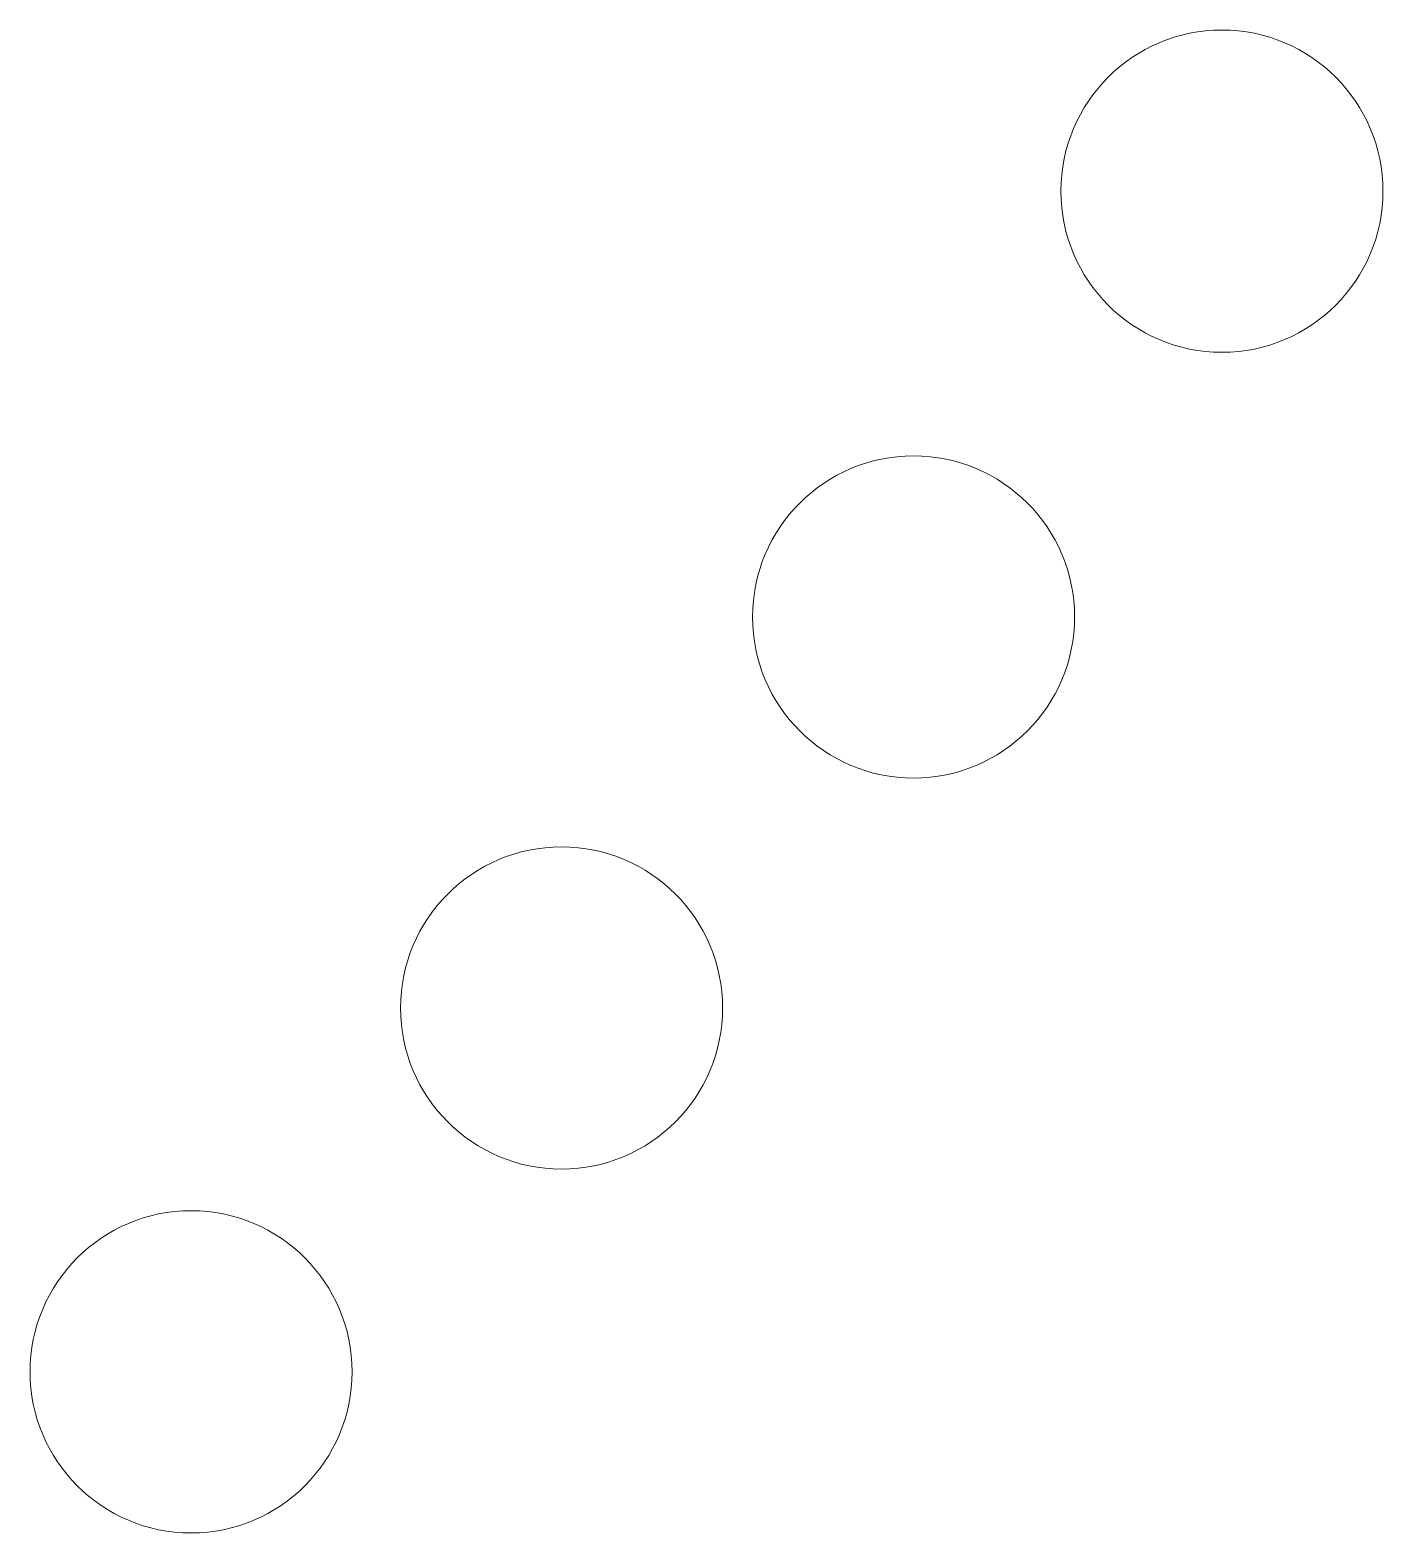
# Model space of a CAD drawing. Header units: millimetres. Extents: x -21.9 to 21.9, y -22 to 22.
# Drawn here: x -2.09 to 18.91, y -21.98 to 1.34 of the extents above; entities that cross this region are included whole.
import ezdxf

# ---------------------------------------------------------------- set-up
doc = ezdxf.new("R2010")
doc.units = ezdxf.units.MM
doc.header["$MEASUREMENT"] = 0
doc.layers.add('Layer 1', color=7, linetype='Continuous')

msp = doc.modelspace()

# ---------------------------------------------------------------- linework, layer by layer
at = {"layer": 'Layer 1', "color": 250, "lineweight": 18}
for points in [[(16.4147, 1.3448), (15.034, 1.3448), (13.9147, 0.2255), (13.9147, -1.1552), (13.9147, -1.1552), (13.9147, -2.5359), (15.034, -3.6552), (16.4147, -3.6552), (16.4147, -3.6552), (17.7954, -3.6552), (18.9147, -2.5359), (18.9147, -1.1552), (18.9147, -1.1552), (18.9147, 0.2255), (17.7954, 1.3448), (16.4147, 1.3448)], [(16.4147, 1.3448), (15.034, 1.3448), (13.9147, 0.2255), (13.9147, -1.1552), (13.9147, -1.1552), (13.9147, -2.5359), (15.034, -3.6552), (16.4147, -3.6552), (16.4147, -3.6552), (17.7954, -3.6552), (18.9147, -2.5359), (18.9147, -1.1552), (18.9147, -1.1552), (18.9147, 0.2255), (17.7954, 1.3448), (16.4147, 1.3448)], [(16.4147, 1.3448), (15.034, 1.3448), (13.9147, 0.2255), (13.9147, -1.1552), (13.9147, -1.1552), (13.9147, -2.5359), (15.034, -3.6552), (16.4147, -3.6552), (16.4147, -3.6552), (17.7954, -3.6552), (18.9147, -2.5359), (18.9147, -1.1552), (18.9147, -1.1552), (18.9147, 0.2255), (17.7954, 1.3448), (16.4147, 1.3448)], [(16.4147, 1.3448), (15.034, 1.3448), (13.9147, 0.2255), (13.9147, -1.1552), (13.9147, -1.1552), (13.9147, -2.5359), (15.034, -3.6552), (16.4147, -3.6552), (16.4147, -3.6552), (17.7954, -3.6552), (18.9147, -2.5359), (18.9147, -1.1552), (18.9147, -1.1552), (18.9147, 0.2255), (17.7954, 1.3448), (16.4147, 1.3448)], [(16.4147, 1.3448), (15.034, 1.3448), (13.9147, 0.2255), (13.9147, -1.1552), (13.9147, -1.1552), (13.9147, -2.5359), (15.034, -3.6552), (16.4147, -3.6552), (16.4147, -3.6552), (17.7954, -3.6552), (18.9147, -2.5359), (18.9147, -1.1552), (18.9147, -1.1552), (18.9147, 0.2255), (17.7954, 1.3448), (16.4147, 1.3448)], [(16.4147, 1.3448), (15.034, 1.3448), (13.9147, 0.2255), (13.9147, -1.1552), (13.9147, -1.1552), (13.9147, -2.5359), (15.034, -3.6552), (16.4147, -3.6552), (16.4147, -3.6552), (17.7954, -3.6552), (18.9147, -2.5359), (18.9147, -1.1552), (18.9147, -1.1552), (18.9147, 0.2255), (17.7954, 1.3448), (16.4147, 1.3448)], [(16.4147, 1.3448), (15.034, 1.3448), (13.9147, 0.2255), (13.9147, -1.1552), (13.9147, -1.1552), (13.9147, -2.5359), (15.034, -3.6552), (16.4147, -3.6552), (16.4147, -3.6552), (17.7954, -3.6552), (18.9147, -2.5359), (18.9147, -1.1552), (18.9147, -1.1552), (18.9147, 0.2255), (17.7954, 1.3448), (16.4147, 1.3448)], [(16.4147, 1.3448), (15.034, 1.3448), (13.9147, 0.2255), (13.9147, -1.1552), (13.9147, -1.1552), (13.9147, -2.5359), (15.034, -3.6552), (16.4147, -3.6552), (16.4147, -3.6552), (17.7954, -3.6552), (18.9147, -2.5359), (18.9147, -1.1552), (18.9147, -1.1552), (18.9147, 0.2255), (17.7954, 1.3448), (16.4147, 1.3448)], [(16.4147, 1.3448), (15.034, 1.3448), (13.9147, 0.2255), (13.9147, -1.1552), (13.9147, -1.1552), (13.9147, -2.5359), (15.034, -3.6552), (16.4147, -3.6552), (16.4147, -3.6552), (17.7954, -3.6552), (18.9147, -2.5359), (18.9147, -1.1552), (18.9147, -1.1552), (18.9147, 0.2255), (17.7954, 1.3448), (16.4147, 1.3448)], [(16.4147, 1.3448), (15.034, 1.3448), (13.9147, 0.2255), (13.9147, -1.1552), (13.9147, -1.1552), (13.9147, -2.5359), (15.034, -3.6552), (16.4147, -3.6552), (16.4147, -3.6552), (17.7954, -3.6552), (18.9147, -2.5359), (18.9147, -1.1552), (18.9147, -1.1552), (18.9147, 0.2255), (17.7954, 1.3448), (16.4147, 1.3448)], [(16.4147, 1.3448), (15.034, 1.3448), (13.9147, 0.2255), (13.9147, -1.1552), (13.9147, -1.1552), (13.9147, -2.5359), (15.034, -3.6552), (16.4147, -3.6552), (16.4147, -3.6552), (17.7954, -3.6552), (18.9147, -2.5359), (18.9147, -1.1552), (18.9147, -1.1552), (18.9147, 0.2255), (17.7954, 1.3448), (16.4147, 1.3448)], [(16.4147, 1.3448), (15.034, 1.3448), (13.9147, 0.2255), (13.9147, -1.1552), (13.9147, -1.1552), (13.9147, -2.5359), (15.034, -3.6552), (16.4147, -3.6552), (16.4147, -3.6552), (17.7954, -3.6552), (18.9147, -2.5359), (18.9147, -1.1552), (18.9147, -1.1552), (18.9147, 0.2255), (17.7954, 1.3448), (16.4147, 1.3448)], [(16.4147, 1.3448), (15.034, 1.3448), (13.9147, 0.2255), (13.9147, -1.1552), (13.9147, -1.1552), (13.9147, -2.5359), (15.034, -3.6552), (16.4147, -3.6552), (16.4147, -3.6552), (17.7954, -3.6552), (18.9147, -2.5359), (18.9147, -1.1552), (18.9147, -1.1552), (18.9147, 0.2255), (17.7954, 1.3448), (16.4147, 1.3448)], [(16.4147, 1.3448), (15.034, 1.3448), (13.9147, 0.2255), (13.9147, -1.1552), (13.9147, -1.1552), (13.9147, -2.5359), (15.034, -3.6552), (16.4147, -3.6552), (16.4147, -3.6552), (17.7954, -3.6552), (18.9147, -2.5359), (18.9147, -1.1552), (18.9147, -1.1552), (18.9147, 0.2255), (17.7954, 1.3448), (16.4147, 1.3448)], [(16.4147, 1.3448), (15.034, 1.3448), (13.9147, 0.2255), (13.9147, -1.1552), (13.9147, -1.1552), (13.9147, -2.5359), (15.034, -3.6552), (16.4147, -3.6552), (16.4147, -3.6552), (17.7954, -3.6552), (18.9147, -2.5359), (18.9147, -1.1552), (18.9147, -1.1552), (18.9147, 0.2255), (17.7954, 1.3448), (16.4147, 1.3448)], [(16.4147, 1.3448), (15.034, 1.3448), (13.9147, 0.2255), (13.9147, -1.1552), (13.9147, -1.1552), (13.9147, -2.5359), (15.034, -3.6552), (16.4147, -3.6552), (16.4147, -3.6552), (17.7954, -3.6552), (18.9147, -2.5359), (18.9147, -1.1552), (18.9147, -1.1552), (18.9147, 0.2255), (17.7954, 1.3448), (16.4147, 1.3448)], [(16.4147, 1.3448), (15.034, 1.3448), (13.9147, 0.2255), (13.9147, -1.1552), (13.9147, -1.1552), (13.9147, -2.5359), (15.034, -3.6552), (16.4147, -3.6552), (16.4147, -3.6552), (17.7954, -3.6552), (18.9147, -2.5359), (18.9147, -1.1552), (18.9147, -1.1552), (18.9147, 0.2255), (17.7954, 1.3448), (16.4147, 1.3448)], [(16.4147, 1.3448), (15.034, 1.3448), (13.9147, 0.2255), (13.9147, -1.1552), (13.9147, -1.1552), (13.9147, -2.5359), (15.034, -3.6552), (16.4147, -3.6552), (16.4147, -3.6552), (17.7954, -3.6552), (18.9147, -2.5359), (18.9147, -1.1552), (18.9147, -1.1552), (18.9147, 0.2255), (17.7954, 1.3448), (16.4147, 1.3448)], [(16.4147, 1.3448), (15.034, 1.3448), (13.9147, 0.2255), (13.9147, -1.1552), (13.9147, -1.1552), (13.9147, -2.5359), (15.034, -3.6552), (16.4147, -3.6552), (16.4147, -3.6552), (17.7954, -3.6552), (18.9147, -2.5359), (18.9147, -1.1552), (18.9147, -1.1552), (18.9147, 0.2255), (17.7954, 1.3448), (16.4147, 1.3448)], [(16.4147, 1.3448), (15.034, 1.3448), (13.9147, 0.2255), (13.9147, -1.1552), (13.9147, -1.1552), (13.9147, -2.5359), (15.034, -3.6552), (16.4147, -3.6552), (16.4147, -3.6552), (17.7954, -3.6552), (18.9147, -2.5359), (18.9147, -1.1552), (18.9147, -1.1552), (18.9147, 0.2255), (17.7954, 1.3448), (16.4147, 1.3448)], [(16.4147, 1.3448), (15.034, 1.3448), (13.9147, 0.2255), (13.9147, -1.1552), (13.9147, -1.1552), (13.9147, -2.5359), (15.034, -3.6552), (16.4147, -3.6552), (16.4147, -3.6552), (17.7954, -3.6552), (18.9147, -2.5359), (18.9147, -1.1552), (18.9147, -1.1552), (18.9147, 0.2255), (17.7954, 1.3448), (16.4147, 1.3448)], [(11.6272, -5.2628), (10.2465, -5.2628), (9.1272, -6.3821), (9.1272, -7.7628), (9.1272, -7.7628), (9.1272, -9.1435), (10.2465, -10.2628), (11.6272, -10.2628), (11.6272, -10.2628), (13.0079, -10.2628), (14.1272, -9.1435), (14.1272, -7.7628), (14.1272, -7.7628), (14.1272, -6.3821), (13.0079, -5.2628), (11.6272, -5.2628)], [(11.6272, -5.2628), (10.2465, -5.2628), (9.1272, -6.3821), (9.1272, -7.7628), (9.1272, -7.7628), (9.1272, -9.1435), (10.2465, -10.2628), (11.6272, -10.2628), (11.6272, -10.2628), (13.0079, -10.2628), (14.1272, -9.1435), (14.1272, -7.7628), (14.1272, -7.7628), (14.1272, -6.3821), (13.0079, -5.2628), (11.6272, -5.2628)], [(11.6272, -5.2628), (10.2465, -5.2628), (9.1272, -6.3821), (9.1272, -7.7628), (9.1272, -7.7628), (9.1272, -9.1435), (10.2465, -10.2628), (11.6272, -10.2628), (11.6272, -10.2628), (13.0079, -10.2628), (14.1272, -9.1435), (14.1272, -7.7628), (14.1272, -7.7628), (14.1272, -6.3821), (13.0079, -5.2628), (11.6272, -5.2628)], [(11.6272, -5.2628), (10.2465, -5.2628), (9.1272, -6.3821), (9.1272, -7.7628), (9.1272, -7.7628), (9.1272, -9.1435), (10.2465, -10.2628), (11.6272, -10.2628), (11.6272, -10.2628), (13.0079, -10.2628), (14.1272, -9.1435), (14.1272, -7.7628), (14.1272, -7.7628), (14.1272, -6.3821), (13.0079, -5.2628), (11.6272, -5.2628)], [(11.6272, -5.2628), (10.2465, -5.2628), (9.1272, -6.3821), (9.1272, -7.7628), (9.1272, -7.7628), (9.1272, -9.1435), (10.2465, -10.2628), (11.6272, -10.2628), (11.6272, -10.2628), (13.0079, -10.2628), (14.1272, -9.1435), (14.1272, -7.7628), (14.1272, -7.7628), (14.1272, -6.3821), (13.0079, -5.2628), (11.6272, -5.2628)], [(11.6272, -5.2628), (10.2465, -5.2628), (9.1272, -6.3821), (9.1272, -7.7628), (9.1272, -7.7628), (9.1272, -9.1435), (10.2465, -10.2628), (11.6272, -10.2628), (11.6272, -10.2628), (13.0079, -10.2628), (14.1272, -9.1435), (14.1272, -7.7628), (14.1272, -7.7628), (14.1272, -6.3821), (13.0079, -5.2628), (11.6272, -5.2628)], [(11.6272, -5.2628), (10.2465, -5.2628), (9.1272, -6.3821), (9.1272, -7.7628), (9.1272, -7.7628), (9.1272, -9.1435), (10.2465, -10.2628), (11.6272, -10.2628), (11.6272, -10.2628), (13.0079, -10.2628), (14.1272, -9.1435), (14.1272, -7.7628), (14.1272, -7.7628), (14.1272, -6.3821), (13.0079, -5.2628), (11.6272, -5.2628)], [(11.6272, -5.2628), (10.2465, -5.2628), (9.1272, -6.3821), (9.1272, -7.7628), (9.1272, -7.7628), (9.1272, -9.1435), (10.2465, -10.2628), (11.6272, -10.2628), (11.6272, -10.2628), (13.0079, -10.2628), (14.1272, -9.1435), (14.1272, -7.7628), (14.1272, -7.7628), (14.1272, -6.3821), (13.0079, -5.2628), (11.6272, -5.2628)], [(11.6272, -5.2628), (10.2465, -5.2628), (9.1272, -6.3821), (9.1272, -7.7628), (9.1272, -7.7628), (9.1272, -9.1435), (10.2465, -10.2628), (11.6272, -10.2628), (11.6272, -10.2628), (13.0079, -10.2628), (14.1272, -9.1435), (14.1272, -7.7628), (14.1272, -7.7628), (14.1272, -6.3821), (13.0079, -5.2628), (11.6272, -5.2628)], [(11.6272, -5.2628), (10.2465, -5.2628), (9.1272, -6.3821), (9.1272, -7.7628), (9.1272, -7.7628), (9.1272, -9.1435), (10.2465, -10.2628), (11.6272, -10.2628), (11.6272, -10.2628), (13.0079, -10.2628), (14.1272, -9.1435), (14.1272, -7.7628), (14.1272, -7.7628), (14.1272, -6.3821), (13.0079, -5.2628), (11.6272, -5.2628)], [(11.6272, -5.2628), (10.2465, -5.2628), (9.1272, -6.3821), (9.1272, -7.7628), (9.1272, -7.7628), (9.1272, -9.1435), (10.2465, -10.2628), (11.6272, -10.2628), (11.6272, -10.2628), (13.0079, -10.2628), (14.1272, -9.1435), (14.1272, -7.7628), (14.1272, -7.7628), (14.1272, -6.3821), (13.0079, -5.2628), (11.6272, -5.2628)], [(11.6272, -5.2628), (10.2465, -5.2628), (9.1272, -6.3821), (9.1272, -7.7628), (9.1272, -7.7628), (9.1272, -9.1435), (10.2465, -10.2628), (11.6272, -10.2628), (11.6272, -10.2628), (13.0079, -10.2628), (14.1272, -9.1435), (14.1272, -7.7628), (14.1272, -7.7628), (14.1272, -6.3821), (13.0079, -5.2628), (11.6272, -5.2628)], [(11.6272, -5.2628), (10.2465, -5.2628), (9.1272, -6.3821), (9.1272, -7.7628), (9.1272, -7.7628), (9.1272, -9.1435), (10.2465, -10.2628), (11.6272, -10.2628), (11.6272, -10.2628), (13.0079, -10.2628), (14.1272, -9.1435), (14.1272, -7.7628), (14.1272, -7.7628), (14.1272, -6.3821), (13.0079, -5.2628), (11.6272, -5.2628)], [(11.6272, -5.2628), (10.2465, -5.2628), (9.1272, -6.3821), (9.1272, -7.7628), (9.1272, -7.7628), (9.1272, -9.1435), (10.2465, -10.2628), (11.6272, -10.2628), (11.6272, -10.2628), (13.0079, -10.2628), (14.1272, -9.1435), (14.1272, -7.7628), (14.1272, -7.7628), (14.1272, -6.3821), (13.0079, -5.2628), (11.6272, -5.2628)], [(11.6272, -5.2628), (10.2465, -5.2628), (9.1272, -6.3821), (9.1272, -7.7628), (9.1272, -7.7628), (9.1272, -9.1435), (10.2465, -10.2628), (11.6272, -10.2628), (11.6272, -10.2628), (13.0079, -10.2628), (14.1272, -9.1435), (14.1272, -7.7628), (14.1272, -7.7628), (14.1272, -6.3821), (13.0079, -5.2628), (11.6272, -5.2628)], [(11.6272, -5.2628), (10.2465, -5.2628), (9.1272, -6.3821), (9.1272, -7.7628), (9.1272, -7.7628), (9.1272, -9.1435), (10.2465, -10.2628), (11.6272, -10.2628), (11.6272, -10.2628), (13.0079, -10.2628), (14.1272, -9.1435), (14.1272, -7.7628), (14.1272, -7.7628), (14.1272, -6.3821), (13.0079, -5.2628), (11.6272, -5.2628)], [(11.6272, -5.2628), (10.2465, -5.2628), (9.1272, -6.3821), (9.1272, -7.7628), (9.1272, -7.7628), (9.1272, -9.1435), (10.2465, -10.2628), (11.6272, -10.2628), (11.6272, -10.2628), (13.0079, -10.2628), (14.1272, -9.1435), (14.1272, -7.7628), (14.1272, -7.7628), (14.1272, -6.3821), (13.0079, -5.2628), (11.6272, -5.2628)], [(11.6272, -5.2628), (10.2465, -5.2628), (9.1272, -6.3821), (9.1272, -7.7628), (9.1272, -7.7628), (9.1272, -9.1435), (10.2465, -10.2628), (11.6272, -10.2628), (11.6272, -10.2628), (13.0079, -10.2628), (14.1272, -9.1435), (14.1272, -7.7628), (14.1272, -7.7628), (14.1272, -6.3821), (13.0079, -5.2628), (11.6272, -5.2628)], [(11.6272, -5.2628), (10.2465, -5.2628), (9.1272, -6.3821), (9.1272, -7.7628), (9.1272, -7.7628), (9.1272, -9.1435), (10.2465, -10.2628), (11.6272, -10.2628), (11.6272, -10.2628), (13.0079, -10.2628), (14.1272, -9.1435), (14.1272, -7.7628), (14.1272, -7.7628), (14.1272, -6.3821), (13.0079, -5.2628), (11.6272, -5.2628)], [(11.6272, -5.2628), (10.2465, -5.2628), (9.1272, -6.3821), (9.1272, -7.7628), (9.1272, -7.7628), (9.1272, -9.1435), (10.2465, -10.2628), (11.6272, -10.2628), (11.6272, -10.2628), (13.0079, -10.2628), (14.1272, -9.1435), (14.1272, -7.7628), (14.1272, -7.7628), (14.1272, -6.3821), (13.0079, -5.2628), (11.6272, -5.2628)], [(11.6272, -5.2628), (10.2465, -5.2628), (9.1272, -6.3821), (9.1272, -7.7628), (9.1272, -7.7628), (9.1272, -9.1435), (10.2465, -10.2628), (11.6272, -10.2628), (11.6272, -10.2628), (13.0079, -10.2628), (14.1272, -9.1435), (14.1272, -7.7628), (14.1272, -7.7628), (14.1272, -6.3821), (13.0079, -5.2628), (11.6272, -5.2628)], [(6.1621, -11.33), (4.7814, -11.33), (3.6621, -12.4493), (3.6621, -13.83), (3.6621, -13.83), (3.6621, -15.2107), (4.7814, -16.33), (6.1621, -16.33), (6.1621, -16.33), (7.5428, -16.33), (8.6621, -15.2107), (8.6621, -13.83), (8.6621, -13.83), (8.6621, -12.4493), (7.5428, -11.33), (6.1621, -11.33)], [(6.1621, -11.33), (4.7814, -11.33), (3.6621, -12.4493), (3.6621, -13.83), (3.6621, -13.83), (3.6621, -15.2107), (4.7814, -16.33), (6.1621, -16.33), (6.1621, -16.33), (7.5428, -16.33), (8.6621, -15.2107), (8.6621, -13.83), (8.6621, -13.83), (8.6621, -12.4493), (7.5428, -11.33), (6.1621, -11.33)], [(6.1621, -11.33), (4.7814, -11.33), (3.6621, -12.4493), (3.6621, -13.83), (3.6621, -13.83), (3.6621, -15.2107), (4.7814, -16.33), (6.1621, -16.33), (6.1621, -16.33), (7.5428, -16.33), (8.6621, -15.2107), (8.6621, -13.83), (8.6621, -13.83), (8.6621, -12.4493), (7.5428, -11.33), (6.1621, -11.33)], [(6.1621, -11.33), (4.7814, -11.33), (3.6621, -12.4493), (3.6621, -13.83), (3.6621, -13.83), (3.6621, -15.2107), (4.7814, -16.33), (6.1621, -16.33), (6.1621, -16.33), (7.5428, -16.33), (8.6621, -15.2107), (8.6621, -13.83), (8.6621, -13.83), (8.6621, -12.4493), (7.5428, -11.33), (6.1621, -11.33)], [(6.1621, -11.33), (4.7814, -11.33), (3.6621, -12.4493), (3.6621, -13.83), (3.6621, -13.83), (3.6621, -15.2107), (4.7814, -16.33), (6.1621, -16.33), (6.1621, -16.33), (7.5428, -16.33), (8.6621, -15.2107), (8.6621, -13.83), (8.6621, -13.83), (8.6621, -12.4493), (7.5428, -11.33), (6.1621, -11.33)], [(6.1621, -11.33), (4.7814, -11.33), (3.6621, -12.4493), (3.6621, -13.83), (3.6621, -13.83), (3.6621, -15.2107), (4.7814, -16.33), (6.1621, -16.33), (6.1621, -16.33), (7.5428, -16.33), (8.6621, -15.2107), (8.6621, -13.83), (8.6621, -13.83), (8.6621, -12.4493), (7.5428, -11.33), (6.1621, -11.33)], [(6.1621, -11.33), (4.7814, -11.33), (3.6621, -12.4493), (3.6621, -13.83), (3.6621, -13.83), (3.6621, -15.2107), (4.7814, -16.33), (6.1621, -16.33), (6.1621, -16.33), (7.5428, -16.33), (8.6621, -15.2107), (8.6621, -13.83), (8.6621, -13.83), (8.6621, -12.4493), (7.5428, -11.33), (6.1621, -11.33)], [(6.1621, -11.33), (4.7814, -11.33), (3.6621, -12.4493), (3.6621, -13.83), (3.6621, -13.83), (3.6621, -15.2107), (4.7814, -16.33), (6.1621, -16.33), (6.1621, -16.33), (7.5428, -16.33), (8.6621, -15.2107), (8.6621, -13.83), (8.6621, -13.83), (8.6621, -12.4493), (7.5428, -11.33), (6.1621, -11.33)], [(6.1621, -11.33), (4.7814, -11.33), (3.6621, -12.4493), (3.6621, -13.83), (3.6621, -13.83), (3.6621, -15.2107), (4.7814, -16.33), (6.1621, -16.33), (6.1621, -16.33), (7.5428, -16.33), (8.6621, -15.2107), (8.6621, -13.83), (8.6621, -13.83), (8.6621, -12.4493), (7.5428, -11.33), (6.1621, -11.33)], [(6.1621, -11.33), (4.7814, -11.33), (3.6621, -12.4493), (3.6621, -13.83), (3.6621, -13.83), (3.6621, -15.2107), (4.7814, -16.33), (6.1621, -16.33), (6.1621, -16.33), (7.5428, -16.33), (8.6621, -15.2107), (8.6621, -13.83), (8.6621, -13.83), (8.6621, -12.4493), (7.5428, -11.33), (6.1621, -11.33)], [(6.1621, -11.33), (4.7814, -11.33), (3.6621, -12.4493), (3.6621, -13.83), (3.6621, -13.83), (3.6621, -15.2107), (4.7814, -16.33), (6.1621, -16.33), (6.1621, -16.33), (7.5428, -16.33), (8.6621, -15.2107), (8.6621, -13.83), (8.6621, -13.83), (8.6621, -12.4493), (7.5428, -11.33), (6.1621, -11.33)], [(6.1621, -11.33), (4.7814, -11.33), (3.6621, -12.4493), (3.6621, -13.83), (3.6621, -13.83), (3.6621, -15.2107), (4.7814, -16.33), (6.1621, -16.33), (6.1621, -16.33), (7.5428, -16.33), (8.6621, -15.2107), (8.6621, -13.83), (8.6621, -13.83), (8.6621, -12.4493), (7.5428, -11.33), (6.1621, -11.33)], [(6.1621, -11.33), (4.7814, -11.33), (3.6621, -12.4493), (3.6621, -13.83), (3.6621, -13.83), (3.6621, -15.2107), (4.7814, -16.33), (6.1621, -16.33), (6.1621, -16.33), (7.5428, -16.33), (8.6621, -15.2107), (8.6621, -13.83), (8.6621, -13.83), (8.6621, -12.4493), (7.5428, -11.33), (6.1621, -11.33)], [(6.1621, -11.33), (4.7814, -11.33), (3.6621, -12.4493), (3.6621, -13.83), (3.6621, -13.83), (3.6621, -15.2107), (4.7814, -16.33), (6.1621, -16.33), (6.1621, -16.33), (7.5428, -16.33), (8.6621, -15.2107), (8.6621, -13.83), (8.6621, -13.83), (8.6621, -12.4493), (7.5428, -11.33), (6.1621, -11.33)], [(6.1621, -11.33), (4.7814, -11.33), (3.6621, -12.4493), (3.6621, -13.83), (3.6621, -13.83), (3.6621, -15.2107), (4.7814, -16.33), (6.1621, -16.33), (6.1621, -16.33), (7.5428, -16.33), (8.6621, -15.2107), (8.6621, -13.83), (8.6621, -13.83), (8.6621, -12.4493), (7.5428, -11.33), (6.1621, -11.33)], [(6.1621, -11.33), (4.7814, -11.33), (3.6621, -12.4493), (3.6621, -13.83), (3.6621, -13.83), (3.6621, -15.2107), (4.7814, -16.33), (6.1621, -16.33), (6.1621, -16.33), (7.5428, -16.33), (8.6621, -15.2107), (8.6621, -13.83), (8.6621, -13.83), (8.6621, -12.4493), (7.5428, -11.33), (6.1621, -11.33)], [(6.1621, -11.33), (4.7814, -11.33), (3.6621, -12.4493), (3.6621, -13.83), (3.6621, -13.83), (3.6621, -15.2107), (4.7814, -16.33), (6.1621, -16.33), (6.1621, -16.33), (7.5428, -16.33), (8.6621, -15.2107), (8.6621, -13.83), (8.6621, -13.83), (8.6621, -12.4493), (7.5428, -11.33), (6.1621, -11.33)], [(6.1621, -11.33), (4.7814, -11.33), (3.6621, -12.4493), (3.6621, -13.83), (3.6621, -13.83), (3.6621, -15.2107), (4.7814, -16.33), (6.1621, -16.33), (6.1621, -16.33), (7.5428, -16.33), (8.6621, -15.2107), (8.6621, -13.83), (8.6621, -13.83), (8.6621, -12.4493), (7.5428, -11.33), (6.1621, -11.33)], [(6.1621, -11.33), (4.7814, -11.33), (3.6621, -12.4493), (3.6621, -13.83), (3.6621, -13.83), (3.6621, -15.2107), (4.7814, -16.33), (6.1621, -16.33), (6.1621, -16.33), (7.5428, -16.33), (8.6621, -15.2107), (8.6621, -13.83), (8.6621, -13.83), (8.6621, -12.4493), (7.5428, -11.33), (6.1621, -11.33)], [(6.1621, -11.33), (4.7814, -11.33), (3.6621, -12.4493), (3.6621, -13.83), (3.6621, -13.83), (3.6621, -15.2107), (4.7814, -16.33), (6.1621, -16.33), (6.1621, -16.33), (7.5428, -16.33), (8.6621, -15.2107), (8.6621, -13.83), (8.6621, -13.83), (8.6621, -12.4493), (7.5428, -11.33), (6.1621, -11.33)], [(6.1621, -11.33), (4.7814, -11.33), (3.6621, -12.4493), (3.6621, -13.83), (3.6621, -13.83), (3.6621, -15.2107), (4.7814, -16.33), (6.1621, -16.33), (6.1621, -16.33), (7.5428, -16.33), (8.6621, -15.2107), (8.6621, -13.83), (8.6621, -13.83), (8.6621, -12.4493), (7.5428, -11.33), (6.1621, -11.33)], [(0.4101, -16.976), (-0.9706, -16.976), (-2.0899, -18.0953), (-2.0899, -19.476), (-2.0899, -19.476), (-2.0899, -20.8567), (-0.9706, -21.976), (0.4101, -21.976), (0.4101, -21.976), (1.7908, -21.976), (2.9101, -20.8567), (2.9101, -19.476), (2.9101, -19.476), (2.9101, -18.0953), (1.7908, -16.976), (0.4101, -16.976)], [(0.4101, -16.976), (-0.9706, -16.976), (-2.0899, -18.0953), (-2.0899, -19.476), (-2.0899, -19.476), (-2.0899, -20.8567), (-0.9706, -21.976), (0.4101, -21.976), (0.4101, -21.976), (1.7908, -21.976), (2.9101, -20.8567), (2.9101, -19.476), (2.9101, -19.476), (2.9101, -18.0953), (1.7908, -16.976), (0.4101, -16.976)], [(0.4101, -16.976), (-0.9706, -16.976), (-2.0899, -18.0953), (-2.0899, -19.476), (-2.0899, -19.476), (-2.0899, -20.8567), (-0.9706, -21.976), (0.4101, -21.976), (0.4101, -21.976), (1.7908, -21.976), (2.9101, -20.8567), (2.9101, -19.476), (2.9101, -19.476), (2.9101, -18.0953), (1.7908, -16.976), (0.4101, -16.976)], [(0.4101, -16.976), (-0.9706, -16.976), (-2.0899, -18.0953), (-2.0899, -19.476), (-2.0899, -19.476), (-2.0899, -20.8567), (-0.9706, -21.976), (0.4101, -21.976), (0.4101, -21.976), (1.7908, -21.976), (2.9101, -20.8567), (2.9101, -19.476), (2.9101, -19.476), (2.9101, -18.0953), (1.7908, -16.976), (0.4101, -16.976)], [(0.4101, -16.976), (-0.9706, -16.976), (-2.0899, -18.0953), (-2.0899, -19.476), (-2.0899, -19.476), (-2.0899, -20.8567), (-0.9706, -21.976), (0.4101, -21.976), (0.4101, -21.976), (1.7908, -21.976), (2.9101, -20.8567), (2.9101, -19.476), (2.9101, -19.476), (2.9101, -18.0953), (1.7908, -16.976), (0.4101, -16.976)], [(0.4101, -16.976), (-0.9706, -16.976), (-2.0899, -18.0953), (-2.0899, -19.476), (-2.0899, -19.476), (-2.0899, -20.8567), (-0.9706, -21.976), (0.4101, -21.976), (0.4101, -21.976), (1.7908, -21.976), (2.9101, -20.8567), (2.9101, -19.476), (2.9101, -19.476), (2.9101, -18.0953), (1.7908, -16.976), (0.4101, -16.976)], [(0.4101, -16.976), (-0.9706, -16.976), (-2.0899, -18.0953), (-2.0899, -19.476), (-2.0899, -19.476), (-2.0899, -20.8567), (-0.9706, -21.976), (0.4101, -21.976), (0.4101, -21.976), (1.7908, -21.976), (2.9101, -20.8567), (2.9101, -19.476), (2.9101, -19.476), (2.9101, -18.0953), (1.7908, -16.976), (0.4101, -16.976)], [(0.4101, -16.976), (-0.9706, -16.976), (-2.0899, -18.0953), (-2.0899, -19.476), (-2.0899, -19.476), (-2.0899, -20.8567), (-0.9706, -21.976), (0.4101, -21.976), (0.4101, -21.976), (1.7908, -21.976), (2.9101, -20.8567), (2.9101, -19.476), (2.9101, -19.476), (2.9101, -18.0953), (1.7908, -16.976), (0.4101, -16.976)], [(0.4101, -16.976), (-0.9706, -16.976), (-2.0899, -18.0953), (-2.0899, -19.476), (-2.0899, -19.476), (-2.0899, -20.8567), (-0.9706, -21.976), (0.4101, -21.976), (0.4101, -21.976), (1.7908, -21.976), (2.9101, -20.8567), (2.9101, -19.476), (2.9101, -19.476), (2.9101, -18.0953), (1.7908, -16.976), (0.4101, -16.976)], [(0.4101, -16.976), (-0.9706, -16.976), (-2.0899, -18.0953), (-2.0899, -19.476), (-2.0899, -19.476), (-2.0899, -20.8567), (-0.9706, -21.976), (0.4101, -21.976), (0.4101, -21.976), (1.7908, -21.976), (2.9101, -20.8567), (2.9101, -19.476), (2.9101, -19.476), (2.9101, -18.0953), (1.7908, -16.976), (0.4101, -16.976)], [(0.4101, -16.976), (-0.9706, -16.976), (-2.0899, -18.0953), (-2.0899, -19.476), (-2.0899, -19.476), (-2.0899, -20.8567), (-0.9706, -21.976), (0.4101, -21.976), (0.4101, -21.976), (1.7908, -21.976), (2.9101, -20.8567), (2.9101, -19.476), (2.9101, -19.476), (2.9101, -18.0953), (1.7908, -16.976), (0.4101, -16.976)], [(0.4101, -16.976), (-0.9706, -16.976), (-2.0899, -18.0953), (-2.0899, -19.476), (-2.0899, -19.476), (-2.0899, -20.8567), (-0.9706, -21.976), (0.4101, -21.976), (0.4101, -21.976), (1.7908, -21.976), (2.9101, -20.8567), (2.9101, -19.476), (2.9101, -19.476), (2.9101, -18.0953), (1.7908, -16.976), (0.4101, -16.976)], [(0.4101, -16.976), (-0.9706, -16.976), (-2.0899, -18.0953), (-2.0899, -19.476), (-2.0899, -19.476), (-2.0899, -20.8567), (-0.9706, -21.976), (0.4101, -21.976), (0.4101, -21.976), (1.7908, -21.976), (2.9101, -20.8567), (2.9101, -19.476), (2.9101, -19.476), (2.9101, -18.0953), (1.7908, -16.976), (0.4101, -16.976)], [(0.4101, -16.976), (-0.9706, -16.976), (-2.0899, -18.0953), (-2.0899, -19.476), (-2.0899, -19.476), (-2.0899, -20.8567), (-0.9706, -21.976), (0.4101, -21.976), (0.4101, -21.976), (1.7908, -21.976), (2.9101, -20.8567), (2.9101, -19.476), (2.9101, -19.476), (2.9101, -18.0953), (1.7908, -16.976), (0.4101, -16.976)], [(0.4101, -16.976), (-0.9706, -16.976), (-2.0899, -18.0953), (-2.0899, -19.476), (-2.0899, -19.476), (-2.0899, -20.8567), (-0.9706, -21.976), (0.4101, -21.976), (0.4101, -21.976), (1.7908, -21.976), (2.9101, -20.8567), (2.9101, -19.476), (2.9101, -19.476), (2.9101, -18.0953), (1.7908, -16.976), (0.4101, -16.976)], [(0.4101, -16.976), (-0.9706, -16.976), (-2.0899, -18.0953), (-2.0899, -19.476), (-2.0899, -19.476), (-2.0899, -20.8567), (-0.9706, -21.976), (0.4101, -21.976), (0.4101, -21.976), (1.7908, -21.976), (2.9101, -20.8567), (2.9101, -19.476), (2.9101, -19.476), (2.9101, -18.0953), (1.7908, -16.976), (0.4101, -16.976)], [(0.4101, -16.976), (-0.9706, -16.976), (-2.0899, -18.0953), (-2.0899, -19.476), (-2.0899, -19.476), (-2.0899, -20.8567), (-0.9706, -21.976), (0.4101, -21.976), (0.4101, -21.976), (1.7908, -21.976), (2.9101, -20.8567), (2.9101, -19.476), (2.9101, -19.476), (2.9101, -18.0953), (1.7908, -16.976), (0.4101, -16.976)], [(0.4101, -16.976), (-0.9706, -16.976), (-2.0899, -18.0953), (-2.0899, -19.476), (-2.0899, -19.476), (-2.0899, -20.8567), (-0.9706, -21.976), (0.4101, -21.976), (0.4101, -21.976), (1.7908, -21.976), (2.9101, -20.8567), (2.9101, -19.476), (2.9101, -19.476), (2.9101, -18.0953), (1.7908, -16.976), (0.4101, -16.976)], [(0.4101, -16.976), (-0.9706, -16.976), (-2.0899, -18.0953), (-2.0899, -19.476), (-2.0899, -19.476), (-2.0899, -20.8567), (-0.9706, -21.976), (0.4101, -21.976), (0.4101, -21.976), (1.7908, -21.976), (2.9101, -20.8567), (2.9101, -19.476), (2.9101, -19.476), (2.9101, -18.0953), (1.7908, -16.976), (0.4101, -16.976)], [(0.4101, -16.976), (-0.9706, -16.976), (-2.0899, -18.0953), (-2.0899, -19.476), (-2.0899, -19.476), (-2.0899, -20.8567), (-0.9706, -21.976), (0.4101, -21.976), (0.4101, -21.976), (1.7908, -21.976), (2.9101, -20.8567), (2.9101, -19.476), (2.9101, -19.476), (2.9101, -18.0953), (1.7908, -16.976), (0.4101, -16.976)], [(0.4101, -16.976), (-0.9706, -16.976), (-2.0899, -18.0953), (-2.0899, -19.476), (-2.0899, -19.476), (-2.0899, -20.8567), (-0.9706, -21.976), (0.4101, -21.976), (0.4101, -21.976), (1.7908, -21.976), (2.9101, -20.8567), (2.9101, -19.476), (2.9101, -19.476), (2.9101, -18.0953), (1.7908, -16.976), (0.4101, -16.976)]]:
    msp.add_open_spline(points, degree=3, knots=[0, 0, 0, 0, 0.2, 0.2, 0.2, 0.2, 0.4, 0.4, 0.4, 0.4, 0.6, 0.6, 0.6, 0.6, 1, 1, 1, 1], dxfattribs=at)
for points in [[(16.4147, 1.3448), (16.4147, 1.3448), (16.4147, 1.3448), (16.4147, 1.3448)], [(16.4147, 1.3448), (16.4147, 1.3448), (16.4147, 1.3448), (16.4147, 1.3448)], [(13.9147, -1.1552), (13.9147, -1.1552), (13.9147, -1.1552), (13.9147, -1.1552)], [(18.9147, -1.1552), (18.9147, -1.1552), (18.9147, -1.1552), (18.9147, -1.1552)], [(16.4147, -3.6552), (16.4147, -3.6552), (16.4147, -3.6552), (16.4147, -3.6552)], [(11.6272, -5.2628), (11.6272, -5.2628), (11.6272, -5.2628), (11.6272, -5.2628)], [(11.6272, -5.2628), (11.6272, -5.2628), (11.6272, -5.2628), (11.6272, -5.2628)], [(9.1272, -7.7628), (9.1272, -7.7628), (9.1272, -7.7628), (9.1272, -7.7628)], [(14.1272, -7.7628), (14.1272, -7.7628), (14.1272, -7.7628), (14.1272, -7.7628)], [(11.6272, -10.2628), (11.6272, -10.2628), (11.6272, -10.2628), (11.6272, -10.2628)], [(6.1621, -11.33), (6.1621, -11.33), (6.1621, -11.33), (6.1621, -11.33)], [(6.1621, -11.33), (6.1621, -11.33), (6.1621, -11.33), (6.1621, -11.33)], [(3.6621, -13.83), (3.6621, -13.83), (3.6621, -13.83), (3.6621, -13.83)], [(8.6621, -13.83), (8.6621, -13.83), (8.6621, -13.83), (8.6621, -13.83)], [(6.1621, -16.33), (6.1621, -16.33), (6.1621, -16.33), (6.1621, -16.33)], [(0.4101, -16.976), (0.4101, -16.976), (0.4101, -16.976), (0.4101, -16.976)], [(0.4101, -16.976), (0.4101, -16.976), (0.4101, -16.976), (0.4101, -16.976)], [(-2.0899, -19.476), (-2.0899, -19.476), (-2.0899, -19.476), (-2.0899, -19.476)], [(2.9101, -19.476), (2.9101, -19.476), (2.9101, -19.476), (2.9101, -19.476)], [(0.4101, -21.976), (0.4101, -21.976), (0.4101, -21.976), (0.4101, -21.976)]]:
    msp.add_open_spline(points, degree=3, dxfattribs=at)

doc.saveas('drawing.dxf')
